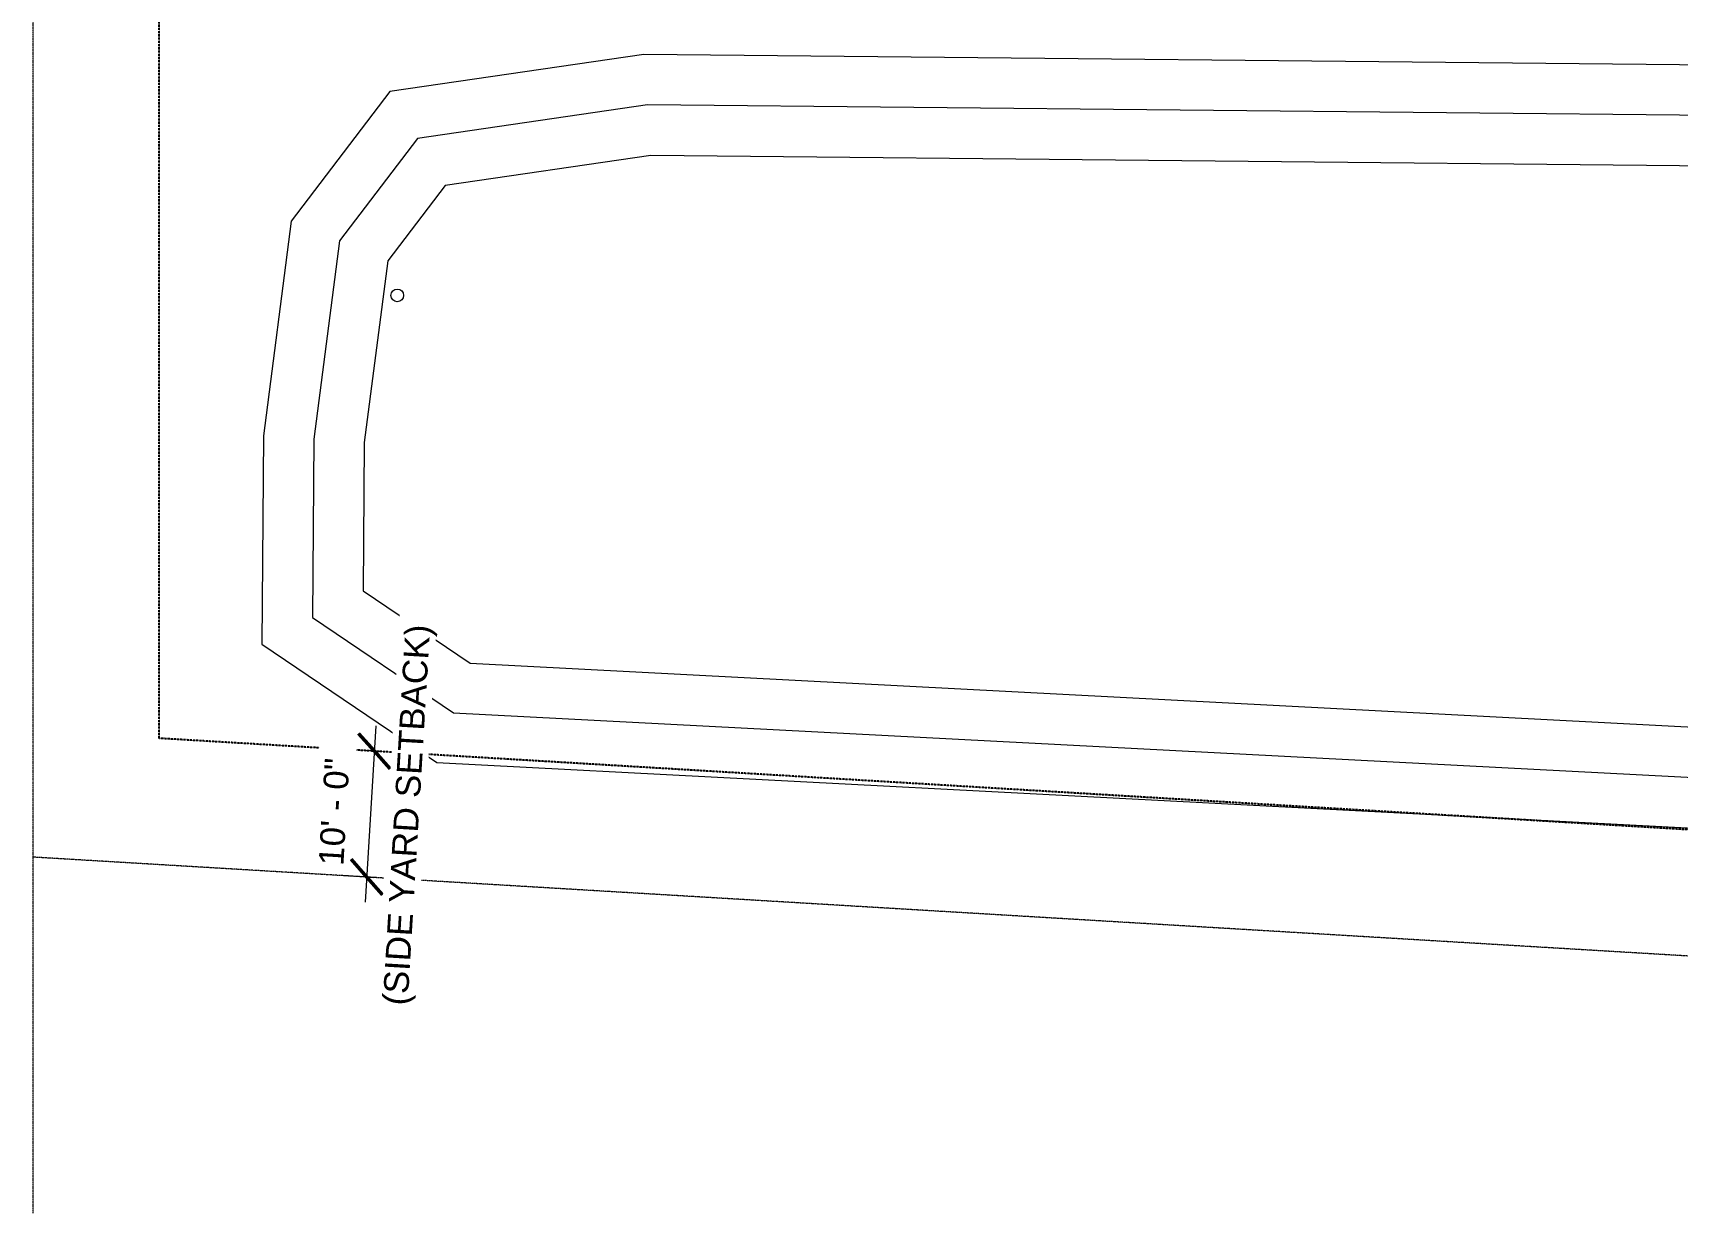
# Model space of a CAD drawing. Header units: inches. Extents: x 20461 to 27285, y -26063 to -19005.
# Drawn here: x 23352 to 24917, y -26063 to -24941 of the extents above; entities that cross this region are included whole.
import ezdxf

# ---------------------------------------------------------------- set-up
doc = ezdxf.new("R2010")
doc.units = ezdxf.units.IN
doc.header["$MEASUREMENT"] = 0
doc.linetypes.add('Center 1_4_', pattern=[0.53125, 0.25, -0.09375, 0.09375, -0.09375])
doc.linetypes.add('Hidden', pattern=[0.28125, 0.1875, -0.09375])
for name, color, linetype, lineweight in [('A-ANNO-DIMS', 211, 'Continuous', 9), ('A-ANNO-DIMS-256', 211, 'Continuous', 9), ('A-PROP-SBCK', 71, 'Hidden', 25), ('BMP', 80, 'Continuous', 9), ('PROP', 3, 'Center 1_4_', 9)]:
    doc.layers.add(name, color=color, linetype=linetype, lineweight=lineweight)
doc.styles.add('Arial_1', font='arial.ttf', dxfattribs={"height": 23.60479})
doc.dimstyles.new('Linear_-_3_32__Arial_1', dxfattribs={"dimscale": 12, "dimtxt": 24, "dimasz": 2.666667, "dimexe": 2, "dimexo": 1.333333, "dimgap": 1.333333, "dimtad": 1, "dimdec": 0, "dimzin": 1, "dimdsep": 46, "dimlunit": 4, "dimtxsty": 'Arial_1', "dimblk1": 'OBLIQUE', "dimblk2": 'OBLIQUE', "dimsah": 1, "dimcen": 0.09, "dimdle": 2, "dimazin": 0, "dimtfac": 1, "dimtdec": 4, "dimtix": 1, "dimtmove": 0, "dimatfit": 3, "dimfxl": 1, "dimtvp": 1, "dimtfill": 1, "dimfrac": 2, "dimtolj": 1, "dimtzin": 0, "dimarcsym": 2})

# ---------------------------------------------------------------- blocks, each defined once
blk = doc.blocks.new('DIMBLOCK88-Site Plan - Phase 1')
at = {"layer": 'A-ANNO-DIMS-256', "lineweight": 50}
for p, q in [((23677.1, -25623.9), (23662.1, -25607)), ((23677.1, -25623.9), (23692.1, -25640.8)), ((23670, -25743.7), (23654.9, -25726.7)), ((23670, -25743.7), (23685, -25760.6))]:
    blk.add_line(p, q, dxfattribs=at)
at = {"layer": 'A-ANNO-DIMS-256'}
for p, q in [((23678.5, -25599.9), (23668.5, -25767.6)), ((23683.7, -25624.3), (23653.2, -25622.4)), ((23677.1, -25623.9), (23683.7, -25624.3)), ((23676.6, -25744.1), (23646, -25742.2)), ((23670, -25743.7), (23676.6, -25744.1))]:
    blk.add_line(p, q, dxfattribs=at)
at = {"layer": 'A-ANNO-DIMS-256', "color": 0, "attachment_point": 1, "rotation": 86.5803, "line_spacing_factor": 0.938532, "style": 'Arial_1', "bg_fill": 3, "box_fill_scale": 1.25, "bg_fill_color": 0, "bg_fill_transparency": 0}
for s, insert, char_height, width in [('(SIDE YARD SETBACK)', (23685.1, -25864.8), 23.605, 432), ('10\' - 0"', (23624, -25731.9), 23.6, 122.289)]:
    blk.add_mtext(s, dxfattribs=dict(at, insert=insert, char_height=char_height, width=width))
blk = doc.blocks.new('_Oblique')
at = {"color": 0, "linetype": 'ByBlock', "lineweight": -2}
blk.add_line((-0.5, -0.5), (0.5, 0.5), dxfattribs=at)

msp = doc.modelspace()

# ---------------------------------------------------------------- linework, layer by layer
at = {"layer": 'A-PROP-SBCK'}
for p, q in [((23472.445329, -25611.648627), (23472.145187, -23416.400504)), ((26647.515225, -25801.376223), (23472.445329, -25611.648627))]:
    msp.add_line(p, q, dxfattribs=at)
at = {"layer": 'BMP'}
for p, q in [((23933.596602, -24960.93846), (23691.713412, -24996.335424)), ((26207.172099, -24983.786538), (23933.596602, -24960.93846)), ((23691.713412, -24996.335424), (23597.878423, -25119.543664)), ((23936.850146, -25008.97358), (23718.036819, -25040.994522)), ((26208.328343, -25031.800582), (23936.850146, -25008.97358)), ((23718.036819, -25040.994522), (23643.846907, -25138.408167)), ((23940.103689, -25057.0087), (23744.360227, -25085.653619)), ((26209.484587, -25079.814625), (23940.103689, -25057.0087)), ((23744.360227, -25085.653619), (23689.815392, -25157.272671)), ((23597.878423, -25119.543664), (23571.600564, -25323.778948)), ((23643.846907, -25138.408167), (23619.578044, -25327.029252)), ((23689.815392, -25157.272671), (23667.555524, -25330.279556)), ((23571.600564, -25323.778948), (23570.148647, -25522.001233)), ((23619.578044, -25327.029252), (23618.335529, -25496.663046)), ((23667.555524, -25330.279556), (23666.522411, -25471.32486)), ((23666.522411, -25471.32486), (23768.298542, -25540.249858)), ((23618.335529, -25496.663046), (23752.449867, -25587.488178)), ((23570.148647, -25522.001233), (23736.601192, -25634.726498)), ((23768.298542, -25540.249858), (25122.66909, -25610.920668)), ((23752.449867, -25587.488178), (25120.167862, -25658.855455)), ((23736.601192, -25634.726498), (25117.666633, -25706.790243))]:
    msp.add_line(p, q, dxfattribs=at)
msp.add_circle((23698.928734, -25190.302039), 6, dxfattribs=at)
at = {"layer": 'PROP'}
for p, q in [((23352.460784, -25724.692953), (23352.161473, -23535.52488)), ((23352.507086, -26063.346645), (23352.460784, -25724.692953)), ((27284.774247, -25959.669947), (23352.460784, -25724.692953))]:
    msp.add_line(p, q, dxfattribs=at)

# ---------------------------------------------------------------- next in the draw order: dimensions: what is measured, and where the dimension line sits
at = {"layer": 'A-ANNO-DIMS'}
dim = msp.add_linear_dim(base=(23669.959109, -25743.665195), p1=(23699.704117, -25625.228568), p2=(23692.546236, -25745.014898), angle=86.580333673, text='<>\\X(SIDE YARD SETBACK)', dimstyle='Linear_-_3_32__Arial_1', override={"dimpost": '<>', "dimfxl": 120}, dxfattribs=at)
dim.commit()
dim.dimension.update_dxf_attribs({"geometry": 'DIMBLOCK88-Site Plan - Phase 1', "text_midpoint": (23673.538049, -25683.77203)})

doc.saveas('drawing.dxf')
